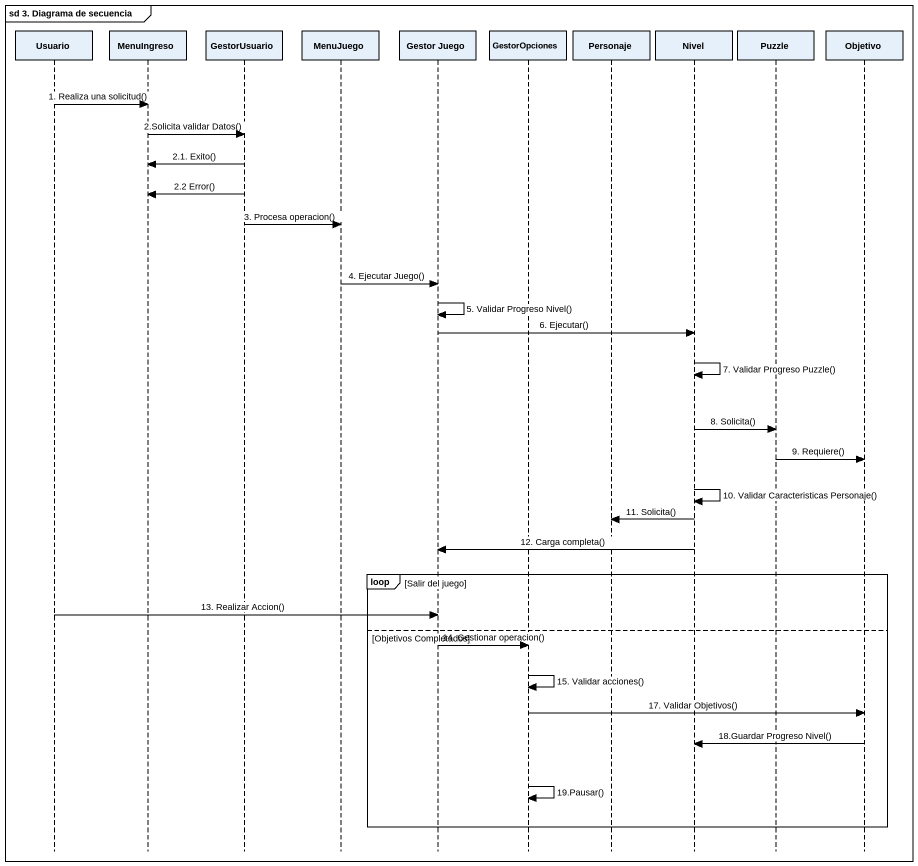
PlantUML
@startuml
mainframe sd 3. Diagrama de secuencia
hide footbox
participant Usuario
participant MenuIngreso
participant GestorUsuario
participant MenuJuego
participant "Gestor Juego" as Gestor_Juego
participant GestorOpciones
participant Personaje
participant Nivel
participant Puzzle
participant Objetivo

Usuario -> MenuIngreso : 1. Realiza una solicitud()
MenuIngreso -> GestorUsuario : 2.Solicita validar Datos()
GestorUsuario -> MenuIngreso : 2.1. Exito()
GestorUsuario -> MenuIngreso : 2.2 Error()
GestorUsuario -> MenuJuego : 3. Procesa operacion()
MenuJuego -> Gestor_Juego : 4. Ejecutar Juego()
Gestor_Juego -> Gestor_Juego : 5. Validar Progreso Nivel()
Gestor_Juego -> Nivel : 6. Ejecutar()
Nivel -> Nivel : 7. Validar Progreso Puzzle()
Nivel -> Puzzle : 8. Solicita()
Puzzle -> Objetivo : 9. Requiere()
Nivel -> Nivel : 10. Validar Caracteristicas Personaje()
Nivel -> Personaje : 11. Solicita()
Nivel -> Gestor_Juego : 12. Carga completa()
loop Salir del juego
  Usuario -> Gestor_Juego : 13. Realizar Accion()
else Objetivos Completados
  Gestor_Juego -> GestorOpciones : 14. Gestionar operacion()
  GestorOpciones -> GestorOpciones : 15. Validar acciones()
  GestorOpciones -> Objetivo : 17. Validar Objetivos()
  Objetivo -> Nivel : 18.Guardar Progreso Nivel()
  GestorOpciones -> GestorOpciones : 19.Pausar()
end
@enduml
